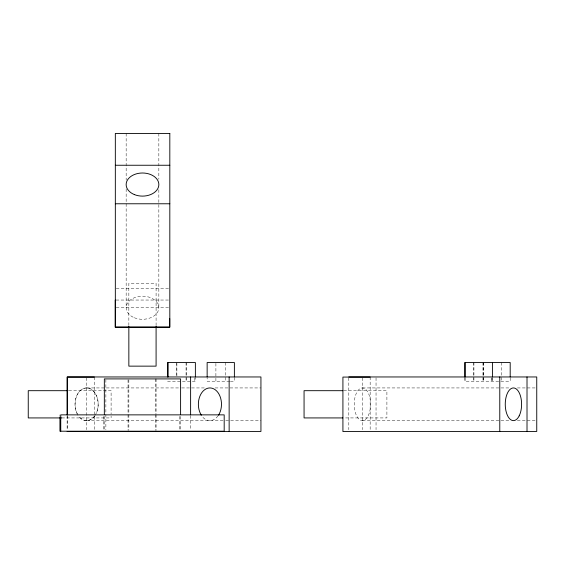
<?xml version="1.0" encoding="UTF-8"?>
<svg xmlns="http://www.w3.org/2000/svg" width="565" height="565" viewBox="0 0 565 565"><rect width="100%" height="100%" fill="white"/><g stroke="black" fill="none" stroke-linecap="round" stroke-linejoin="round"><path stroke-width="0.42" stroke-dasharray="2.83 2.12" d="M116.206 288.517L168.935 288.517M116.108 300.043L169.705 300.043M116.206 307.784L168.935 307.784M167.572 381.206L195.377 381.206L195.377 377.808M229.694 381.206L207.143 381.206L207.143 377.808M230.393 381.206L234.383 381.206L234.383 377.808M86.565 387.936L180.871 387.936M181.662 387.936L204.643 387.936M215.159 387.936L260.938 387.936M362.391 387.936L510.336 387.936M517.378 387.936L535.867 387.936M68.789 390.69L111.1 390.69L111.1 413.94M343.718 390.69L386.905 390.69L386.905 417.93L343.718 417.93M61.74 417.93L111.1 417.93L111.1 416.108M86.565 420.621L224.842 420.621M225.725 420.621L260.938 420.621M362.391 420.621L510.336 420.621M517.378 420.621L536.75 420.621M510.195 377.808L510.195 381.206L464.783 381.206L464.783 377.808M501.438 362.525L501.438 381.206M492.419 377.808L492.419 381.206M492.023 377.808L492.023 381.206M491.712 377.808L491.712 381.206M483.668 362.525L483.668 381.206M483.266 362.525L483.266 381.206M482.955 362.525L482.955 381.206M473.936 362.525L473.936 381.206M473.541 362.525L473.541 381.206M465.179 377.808L465.179 381.206M376.043 377.844L376.043 429.69M370.16 377.074L370.16 429.788M362.419 377.844L362.419 429.69M348.803 377.844L348.803 429.69M225.633 362.525L225.633 381.206M215.901 363.373L215.901 381.206M194.812 377.808L194.812 381.206M190.617 415.628L190.617 429.69M186.62 362.525L186.62 381.206M186.055 362.525L186.055 381.206M180.602 416.391L180.602 430.339M179.797 416.391L179.797 430.339M176.887 363.373L176.887 376.106M176.329 362.525L176.329 376.106M158.843 133.453L158.843 179.232M158.843 189.748L158.843 307.826M156.088 325.602L156.088 283.298L128.848 283.298L128.848 325.602M156.088 378.91L156.088 413.778M156.088 414.646L156.088 430.346M155.276 378.91L155.276 413.778M155.276 414.646L155.276 430.346M128.848 379.786L128.848 413.778M128.848 414.646L128.848 430.346M128.043 379.786L128.043 413.778M128.043 414.646L128.043 430.346M126.157 133.453L126.157 180.115M126.157 188.865L126.157 307.826M105.874 379.602L105.874 429.69M104.334 416.391L104.334 430.339M103.522 416.391L103.522 430.339M94.348 377.074L94.348 429.788M86.615 377.844L86.615 429.69M67.348 415.628L67.348 429.69M67.115 415.734L67.115 429.788M59.939 414.865L59.939 416.589M218.005 415.833A16.343 11.554 -90 0 1 201.663 415.833M77.977 415.219A16.343 11.554 -90 0 1 78.252 392.929A16.343 11.554 -90 0 1 93.995 391.757A16.343 11.554 -90 0 1 95.916 413.884M94.736 415.833A16.343 11.554 -90 0 1 78.394 415.833M77.306 413.884A16.343 11.554 -90 0 1 79.227 391.757A16.343 11.554 -90 0 1 94.969 392.929A16.343 11.554 -90 0 1 95.245 415.219M94.828 415.833A16.343 11.554 -90 0 1 78.486 415.833M368.168 415.833A16.343 8.171 -90 0 0 364.503 388.494A16.343 8.171 -90 0 0 354.495 408.509A16.343 8.171 -90 0 0 368.168 415.833M134.329 317.742A16.343 11.554 0 0 0 158.843 307.734A16.343 11.554 0 0 0 134.329 297.727A16.343 11.554 0 0 0 134.329 317.742"/><path stroke-width="0.85" d="M115.331 165.248L169.818 165.248M115.331 203.774L169.818 203.774M348.803 376.961L536.75 376.961L536.75 431.448L342.92 431.547L342.92 377.074L370.16 377.074M94.348 377.074L67.115 377.074L67.115 414.851M67.913 390.69L28.25 390.69L28.25 417.93L61.74 417.93M342.842 390.69L304.062 390.69L304.062 417.93L342.842 417.93M67.115 431.547L260.938 431.448L260.938 376.961L67.348 376.961L67.348 414.752M527.011 376.961L527.011 431.448M510.195 376.961L510.195 362.525L464.783 362.525L464.783 376.961M499.778 376.961L499.778 431.448M492.419 362.525L492.419 376.961M465.179 362.525L465.179 376.961M234.383 376.961L234.383 362.525L207.143 362.525L207.143 376.961M229.143 376.961L229.143 431.448M195.377 376.961L195.377 362.525L167.572 362.525L167.572 376.961M190.617 376.961L190.617 414.752M180.602 414.646L180.602 378.91L104.334 378.91L104.334 414.646M169.705 318.49L169.705 327.276L115.232 327.276L115.232 300.043M168.137 362.525L168.137 376.961M156.088 326.478L156.088 366.141L128.848 366.141L128.848 326.478M60.752 431.208L60.752 414.865L224.185 414.865L224.185 431.208L59.939 431.208L59.939 417.45M201.338 415.219A16.343 11.554 -90 0 1 201.896 392.527A16.343 11.554 -90 0 1 217.956 392.527A16.343 11.554 -90 0 1 218.514 415.219M169.818 133.453L115.331 133.453L115.331 327.043L169.818 327.043L169.818 133.453M519.207 415.833A16.343 8.171 -90 0 0 515.541 388.494A16.343 8.171 -90 0 0 505.534 408.509A16.343 8.171 -90 0 0 519.207 415.833M134.329 194.565A16.343 11.554 0 0 0 158.843 184.557A16.343 11.554 0 0 0 134.329 174.55A16.343 11.554 0 0 0 134.329 194.565"/></g></svg>
